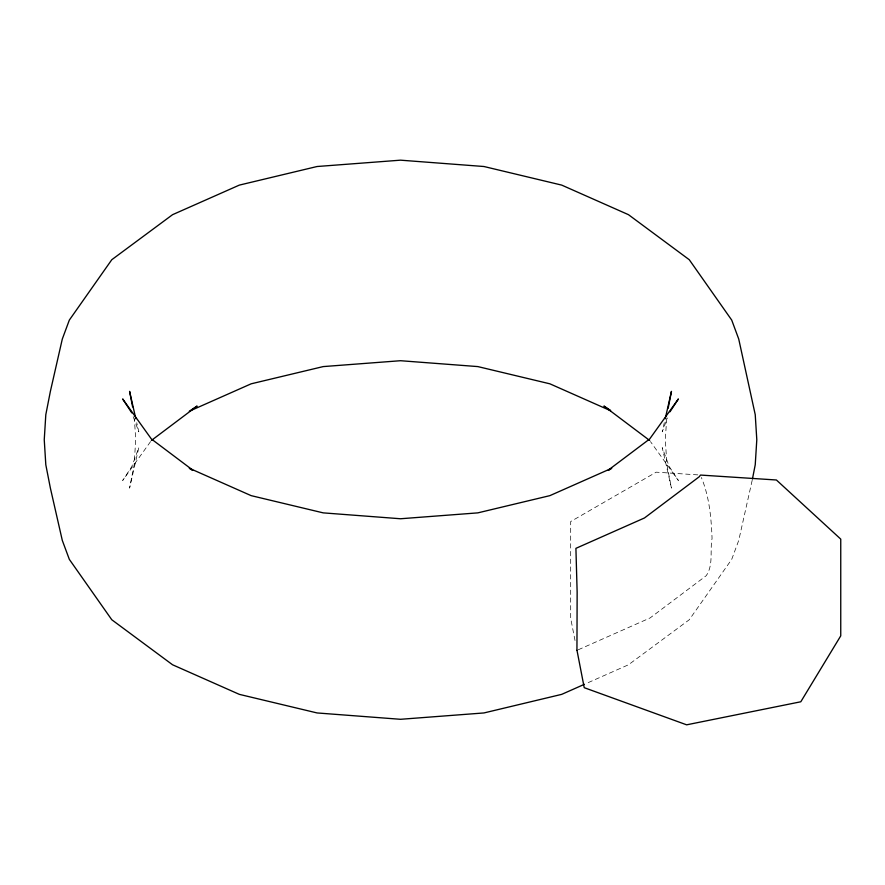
<?xml version="1.0" encoding="UTF-8"?>
<svg xmlns="http://www.w3.org/2000/svg" width="885" height="885" viewBox="0 0 885 885"><rect width="100%" height="100%" fill="white"/><g stroke="black" fill="none" stroke-linecap="round" stroke-linejoin="round"><path stroke-width="0.66" stroke-dasharray="4.42 3.32" d="M666.648 418.649L665.332 439.734L666.892 464.769L671.461 488.1L662.223 447.611L669.248 466.561L678.397 480.522L650.453 441.571M752.184 480.323L738.732 540.414L731.718 559.364L689.26 619.754L628.472 664.779L585.649 683.751M664.314 422.709L662.223 431.847L667.378 417.952M150.583 441.571L122.65 480.522L131.799 466.561L138.812 447.611L129.586 488.1L134.155 464.769L135.704 439.734L134.398 418.649M578.248 649.778L650.077 617.951L706.164 575.759C713.653 565.15 709.748 550.514 712.06 538.401C711.252 517.769 709.35 496.728 701.362 477.48M697.8 474.88L656.205 472.17L570.681 521.553L570.681 618.283L575.372 642.333M133.204 416.691L138.812 431.847L136.732 422.709"/><path stroke-width="1.33" d="M576.943 650.342L577.142 592.22L575.914 548.346L644.457 517.979L699.283 476.727L700.489 475.057L776.399 479.991L840.75 539.12L840.75 635.85L800.803 701.772L686.638 724.826L584.222 687.678L576.987 650.331M668.164 408.217L671.461 391.358L665.21 418.793M752.438 479.028L755.237 464.769L756.797 439.734L755.237 414.689L738.732 339.043L731.718 320.093L689.26 259.714L628.472 214.679L561.709 185.109L483.962 166.513L400.518 160.174L317.084 166.513L239.337 185.109L172.564 214.679L111.787 259.714L69.329 320.093L62.304 339.043L50.379 391.358L45.81 414.689L44.25 439.734L45.81 464.769L50.379 488.1L62.304 540.414L69.329 559.364L111.787 619.754L172.564 664.779L239.337 694.36L317.084 712.945L400.518 719.295L483.962 712.945L561.709 694.36L584.388 684.315M669.956 411.824L678.397 398.947L649.656 439.004L608.294 470.123M151.39 440.464L197.101 406.06L189.302 411.226L251.163 383.813L323.213 366.589L400.518 360.715L477.834 366.589L549.873 383.813L610.473 410.662M608.393 470.444L611.734 468.242L549.873 495.644L477.834 512.869L400.518 518.754L323.213 512.869L251.163 495.644L189.302 468.242L192.642 470.444M610.628 410.485L603.935 406.06L649.656 440.464M192.753 470.123L151.39 439.004L122.65 398.947L131.799 412.897M135.836 418.793L129.586 391.358L132.628 406.912"/></g></svg>
